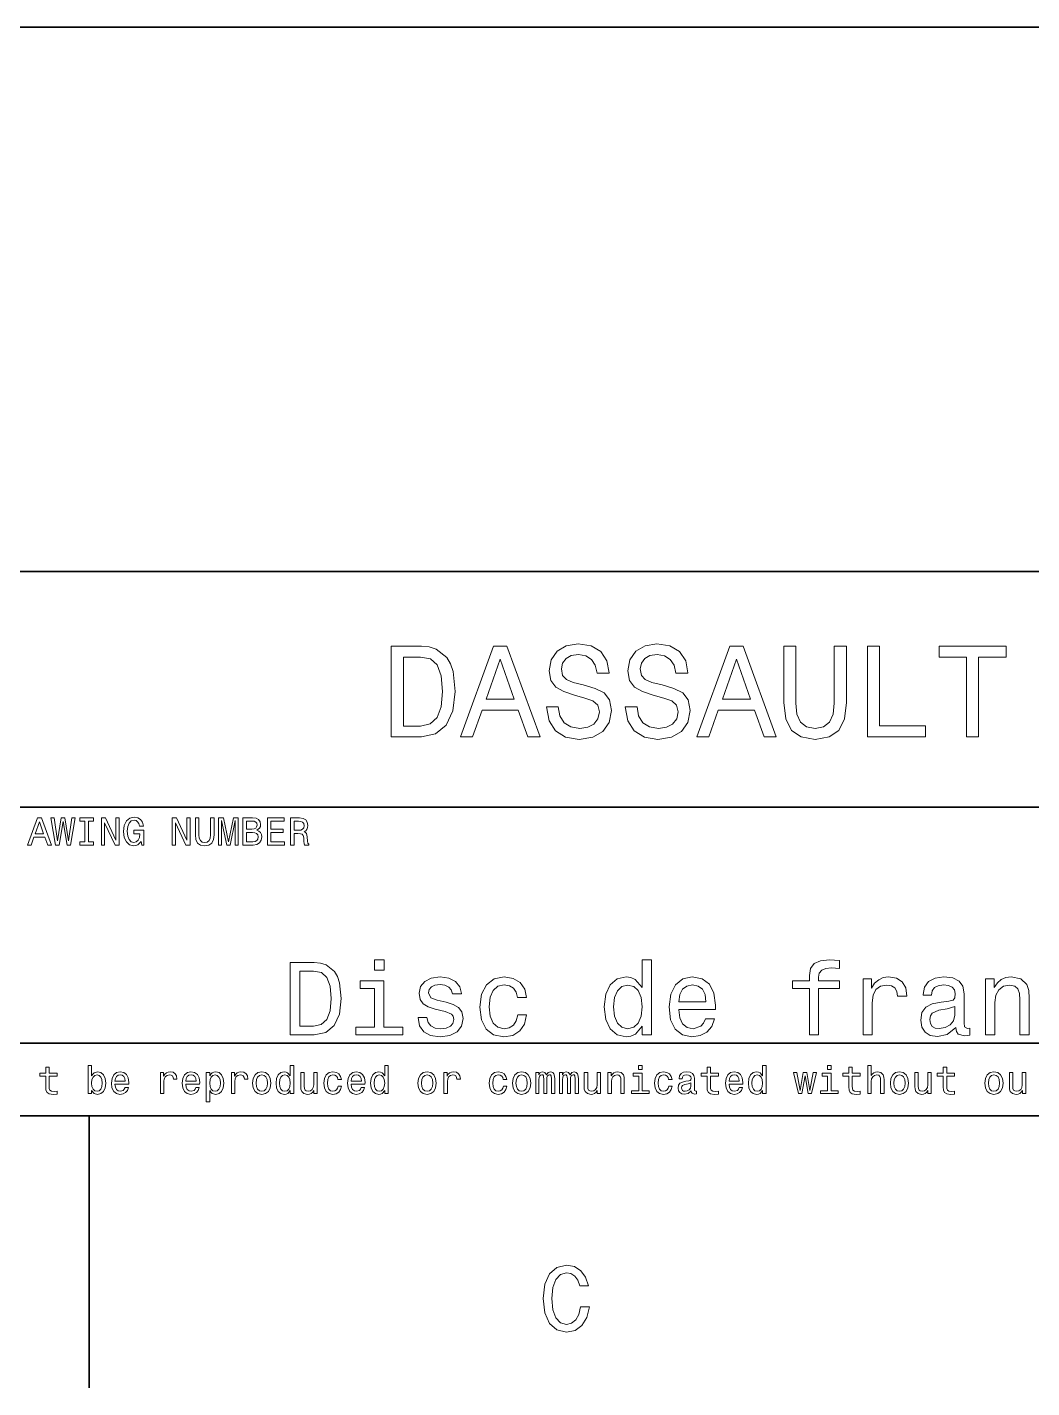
# Model space of a CAD drawing. Extents: x 0 to 841, y 0 to 594.
# Drawn here: x 679.6 to 734.9, y 5 to 80 of the extents above; entities that cross this region are included whole.
import ezdxf

# ---------------------------------------------------------------- set-up
doc = ezdxf.new("R2010")
doc.units = 0

msp = doc.modelspace()

# ---------------------------------------------------------------- linework, layer by layer
at = {"color": 7, "lineweight": 35}
for p, q in [((631, 80), (821, 80)), ((631, 50), (796, 50)), ((631, 37), (796, 37)), ((631, 24), (796, 24)), ((20, 20), (821, 20)), ((631, 20), (821, 20))]:
    msp.add_line(p, q, dxfattribs=at)
at = {"color": 7, "lineweight": 35, "ltscale": 0.375}
msp.add_line((683, 20), (683, 5), dxfattribs=at)
at = {"color": 7, "lineweight": 13}
for points in [[(701.295, 45.881), (699.631, 45.881), (699.631, 40.881), (701.295, 40.881), (702.081, 41.04), (702.664, 41.522), (703.025, 42.308), (703.154, 43.381), (703.039, 44.476), (702.895, 44.909), (702.693, 45.254), (702.11, 45.723), (701.728, 45.838)], [(703.45, 40.881), (704.112, 40.881), (704.638, 42.351), (706.634, 42.351), (707.16, 40.881), (707.837, 40.881), (706.007, 45.888), (705.272, 45.888)], [(708.839, 42.531), (708.183, 42.531), (708.327, 41.767), (708.687, 41.205), (709.242, 40.867), (709.991, 40.744), (710.733, 40.86), (711.288, 41.177), (711.641, 41.674), (711.771, 42.329), (711.663, 42.92), (711.36, 43.302), (710.87, 43.554), (710.215, 43.741), (709.653, 43.878), (709.285, 44.037), (709.076, 44.267), (709.012, 44.628), (709.076, 44.952), (709.264, 45.197), (709.552, 45.362), (709.948, 45.42), (710.352, 45.348), (710.669, 45.153), (710.878, 44.829), (710.978, 44.39), (711.634, 44.39), (711.634, 44.404), (711.519, 45.081), (711.18, 45.586), (710.647, 45.903), (709.927, 46.011), (709.278, 45.903), (708.774, 45.6), (708.45, 45.132), (708.334, 44.527), (708.428, 43.986), (708.702, 43.619), (709.134, 43.374), (709.725, 43.187), (710.308, 43.021), (710.748, 42.862), (711.014, 42.632), (711.108, 42.257), (711.022, 41.875), (710.798, 41.587), (710.46, 41.407), (710.02, 41.349), (709.53, 41.429), (709.156, 41.659), (708.918, 42.034)], [(713.176, 42.531), (712.52, 42.531), (712.664, 41.767), (713.025, 41.205), (713.579, 40.867), (714.329, 40.744), (715.071, 40.86), (715.625, 41.177), (715.978, 41.674), (716.108, 42.329), (716, 42.92), (715.697, 43.302), (715.208, 43.554), (714.552, 43.741), (713.99, 43.878), (713.622, 44.037), (713.414, 44.267), (713.349, 44.628), (713.414, 44.952), (713.601, 45.197), (713.889, 45.362), (714.285, 45.42), (714.689, 45.348), (715.006, 45.153), (715.215, 44.829), (715.316, 44.39), (715.971, 44.39), (715.971, 44.404), (715.856, 45.081), (715.517, 45.586), (714.984, 45.903), (714.264, 46.011), (713.615, 45.903), (713.111, 45.6), (712.787, 45.132), (712.672, 44.527), (712.765, 43.986), (713.039, 43.619), (713.471, 43.374), (714.062, 43.187), (714.646, 43.021), (715.085, 42.862), (715.352, 42.632), (715.445, 42.257), (715.359, 41.875), (715.135, 41.587), (714.797, 41.407), (714.357, 41.349), (713.867, 41.429), (713.493, 41.659), (713.255, 42.034)], [(716.461, 40.881), (717.124, 40.881), (717.65, 42.351), (719.646, 42.351), (720.172, 40.881), (720.849, 40.881), (719.019, 45.888), (718.284, 45.888)], [(721.267, 42.783), (721.367, 41.883), (721.684, 41.241), (722.218, 40.874), (722.989, 40.744), (723.752, 40.874), (724.285, 41.241), (724.602, 41.875), (724.71, 42.783), (724.71, 45.881), (724.04, 45.881), (724.04, 42.747), (723.976, 42.135), (723.781, 41.695), (723.45, 41.436), (722.989, 41.349), (722.513, 41.436), (722.182, 41.695), (721.987, 42.128), (721.929, 42.747), (721.929, 45.881), (721.267, 45.881)], [(725.863, 40.881), (729.076, 40.881), (729.076, 41.486), (726.526, 41.486), (726.526, 45.881), (725.863, 45.881)], [(731.331, 40.881), (731.994, 40.881), (731.994, 45.276), (733.507, 45.276), (733.507, 45.881), (729.811, 45.881), (729.811, 45.276), (731.331, 45.276)], [(701.245, 45.283), (701.793, 45.175), (702.167, 44.844), (702.391, 44.253), (702.463, 43.381), (702.383, 42.538), (702.16, 41.947), (701.778, 41.594), (701.245, 41.479), (700.301, 41.479), (700.301, 45.283)], [(704.869, 42.963), (705.64, 45.168), (706.411, 42.963)], [(717.88, 42.963), (718.651, 45.168), (719.422, 42.963)], [(679.596, 34.919), (679.795, 34.919), (679.952, 35.36), (680.551, 35.36), (680.709, 34.919), (680.912, 34.919), (680.363, 36.421), (680.143, 36.421)], [(680.022, 35.543), (680.253, 36.205), (680.484, 35.543)], [(681.146, 34.919), (681.336, 34.919), (681.552, 36.22), (681.774, 34.919), (681.956, 34.919), (682.22, 36.421), (682.047, 36.421), (681.861, 35.143), (681.647, 36.421), (681.459, 36.421), (681.249, 35.143), (681.063, 36.421), (680.886, 36.421)], [(682.756, 35.1), (682.479, 35.1), (682.479, 34.919), (683.231, 34.919), (683.231, 35.1), (682.955, 35.1), (682.955, 36.237), (683.231, 36.237), (683.231, 36.419), (682.479, 36.419), (682.479, 36.237), (682.756, 36.237)], [(683.664, 34.919), (683.843, 34.919), (683.843, 36.148), (684.418, 34.919), (684.649, 34.919), (684.649, 36.419), (684.468, 36.419), (684.468, 35.189), (683.899, 36.419), (683.664, 36.419)], [(685.853, 35.12), (685.89, 34.919), (685.998, 34.919), (685.998, 35.729), (685.451, 35.729), (685.451, 35.545), (685.788, 35.545), (685.788, 35.532), (685.762, 35.334), (685.693, 35.187), (685.587, 35.094), (685.455, 35.063), (685.308, 35.102), (685.194, 35.219), (685.12, 35.411), (685.094, 35.675), (685.118, 35.937), (685.192, 36.129), (685.308, 36.246), (685.466, 36.287), (685.574, 36.265), (685.663, 36.205), (685.728, 36.103), (685.764, 35.967), (685.978, 35.967), (685.922, 36.174), (685.816, 36.33), (685.667, 36.425), (685.479, 36.46), (685.233, 36.406), (685.047, 36.248), (684.928, 35.999), (684.887, 35.669), (684.928, 35.336), (685.047, 35.087), (685.222, 34.929), (685.442, 34.878), (685.566, 34.895), (685.676, 34.938), (685.771, 35.014)], [(687.567, 34.919), (687.746, 34.919), (687.746, 36.148), (688.321, 34.919), (688.553, 34.919), (688.553, 36.419), (688.371, 36.419), (688.371, 35.189), (687.803, 36.419), (687.567, 36.419)], [(688.844, 35.489), (688.875, 35.219), (688.97, 35.027), (689.13, 34.916), (689.361, 34.878), (689.59, 34.916), (689.75, 35.027), (689.845, 35.217), (689.878, 35.489), (689.878, 36.419), (689.677, 36.419), (689.677, 35.478), (689.657, 35.295), (689.599, 35.163), (689.499, 35.085), (689.361, 35.059), (689.218, 35.085), (689.119, 35.163), (689.061, 35.293), (689.043, 35.478), (689.043, 36.419), (688.844, 36.419)], [(690.122, 34.919), (690.288, 34.919), (690.288, 36.28), (690.569, 34.919), (690.755, 34.919), (691.034, 36.28), (691.034, 34.919), (691.202, 34.919), (691.202, 36.419), (690.939, 36.419), (690.662, 35.096), (690.388, 36.419), (690.122, 36.419)], [(692.233, 35.729), (692.385, 35.854), (692.424, 35.939), (692.437, 36.043), (692.409, 36.205), (692.324, 36.321), (692.188, 36.393), (691.998, 36.419), (691.464, 36.419), (691.464, 34.919), (692.028, 34.919), (692.229, 34.949), (692.378, 35.037), (692.471, 35.178), (692.504, 35.368), (692.484, 35.496), (692.432, 35.602), (692.348, 35.679)], [(691.957, 35.796), (691.663, 35.796), (691.663, 36.239), (691.974, 36.239), (692.091, 36.226), (692.173, 36.187), (692.223, 36.12), (692.24, 36.021), (692.22, 35.921), (692.169, 35.852), (692.08, 35.809)], [(692.811, 34.919), (693.762, 34.919), (693.762, 35.1), (693.009, 35.1), (693.009, 35.608), (693.679, 35.608), (693.679, 35.787), (693.009, 35.787), (693.009, 36.237), (693.744, 36.237), (693.744, 36.419), (692.811, 36.419)], [(694.084, 34.919), (694.285, 34.919), (694.285, 35.552), (694.49, 35.552), (694.641, 35.545), (694.736, 35.515), (694.788, 35.444), (694.81, 35.316), (694.821, 35.122), (694.834, 34.994), (694.859, 34.919), (695.086, 34.919), (695.086, 34.96), (695.037, 35.02), (695.019, 35.133), (695.004, 35.375), (694.968, 35.554), (694.918, 35.61), (694.84, 35.651), (694.927, 35.705), (694.987, 35.781), (695.026, 35.876), (695.039, 35.991), (695.009, 36.172), (694.922, 36.308), (694.78, 36.39), (694.585, 36.419), (694.084, 36.419)], [(694.529, 36.235), (694.661, 36.222), (694.754, 36.181), (694.812, 36.105), (694.831, 35.986), (694.81, 35.861), (694.751, 35.785), (694.652, 35.746), (694.516, 35.736), (694.285, 35.736), (694.285, 36.235)], [(692.004, 35.098), (691.663, 35.098), (691.663, 35.615), (691.985, 35.615), (692.121, 35.599), (692.218, 35.554), (692.277, 35.476), (692.296, 35.364), (692.277, 35.245), (692.223, 35.163), (692.132, 35.113)], [(699.245, 28.588), (698.709, 28.588), (698.709, 28.012), (699.245, 28.012)], [(713.458, 24.928), (713.458, 24.45), (713.965, 24.45), (713.965, 28.588), (713.464, 28.588), (713.464, 27.072), (713.078, 27.51), (712.841, 27.614), (712.571, 27.654), (712.081, 27.539), (711.7, 27.216), (711.452, 26.697), (711.366, 26), (711.452, 25.303), (711.7, 24.778), (712.081, 24.45), (712.571, 24.34), (712.841, 24.38), (713.084, 24.484)], [(722.669, 27.009), (722.669, 24.45), (723.176, 24.45), (723.176, 27.009), (724.329, 27.009), (724.329, 27.441), (723.176, 27.441), (723.176, 27.631), (723.216, 27.862), (723.349, 28.017), (723.573, 28.11), (723.896, 28.144), (724.329, 28.121), (724.329, 28.559), (723.781, 28.588), (723.285, 28.536), (722.939, 28.38), (722.732, 28.11), (722.669, 27.723), (722.669, 27.441), (721.741, 27.441), (721.741, 27.009)], [(695.395, 28.45), (694.063, 28.45), (694.063, 24.45), (695.395, 24.45), (696.023, 24.576), (696.49, 24.963), (696.778, 25.591), (696.882, 26.45), (696.79, 27.326), (696.674, 27.671), (696.513, 27.948), (696.046, 28.323), (695.741, 28.415)], [(695.354, 27.971), (695.793, 27.885), (696.092, 27.62), (696.271, 27.147), (696.329, 26.45), (696.265, 25.775), (696.086, 25.303), (695.781, 25.02), (695.354, 24.928), (694.599, 24.928), (694.599, 27.971)], [(699.228, 24.876), (699.228, 27.441), (697.925, 27.441), (697.925, 27.009), (698.72, 27.009), (698.72, 24.876), (697.683, 24.876), (697.683, 24.45), (700.277, 24.45), (700.277, 24.876)], [(702.663, 26.254), (702.173, 26.369), (701.81, 26.501), (701.689, 26.772), (701.723, 26.963), (701.844, 27.101), (702.04, 27.187), (702.323, 27.222), (702.594, 27.187), (702.807, 27.084), (702.945, 26.928), (703.003, 26.72), (703.499, 26.72), (703.499, 26.732), (703.412, 27.107), (703.176, 27.401), (702.807, 27.585), (702.323, 27.654), (701.833, 27.585), (701.476, 27.395), (701.251, 27.112), (701.182, 26.755), (701.233, 26.409), (701.395, 26.167), (701.66, 25.994), (702.046, 25.873), (702.611, 25.735), (702.957, 25.591), (703.049, 25.476), (703.084, 25.303), (703.032, 25.089), (702.893, 24.928), (702.669, 24.824), (702.369, 24.79), (702.052, 24.824), (701.821, 24.945), (701.666, 25.141), (701.602, 25.412), (701.112, 25.412), (701.193, 24.951), (701.429, 24.617), (701.804, 24.415), (702.323, 24.34), (702.865, 24.415), (703.262, 24.617), (703.504, 24.939), (703.591, 25.36), (703.527, 25.723), (703.349, 25.971), (703.055, 26.133)], [(706.588, 26.519), (707.089, 26.519), (706.986, 26.98), (706.738, 27.343), (706.352, 27.568), (705.85, 27.654), (705.297, 27.539), (704.876, 27.216), (704.611, 26.692), (704.519, 25.988), (704.605, 25.291), (704.865, 24.772), (705.274, 24.45), (705.833, 24.34), (706.329, 24.427), (706.715, 24.669), (706.98, 25.049), (707.095, 25.556), (706.611, 25.556), (706.524, 25.233), (706.363, 24.991), (706.133, 24.842), (705.85, 24.795), (705.499, 24.87), (705.245, 25.101), (705.089, 25.476), (705.037, 26.006), (705.089, 26.524), (705.251, 26.899), (705.51, 27.13), (705.85, 27.21), (706.15, 27.159), (706.375, 27.026), (706.524, 26.807)], [(712.657, 27.199), (712.991, 27.118), (713.245, 26.893), (713.395, 26.519), (713.452, 26), (713.395, 25.476), (713.245, 25.101), (712.991, 24.87), (712.657, 24.795), (712.34, 24.87), (712.098, 25.101), (711.937, 25.481), (711.885, 26), (711.937, 26.513), (712.098, 26.888), (712.34, 27.118)], [(715.47, 25.85), (717.499, 25.85), (717.504, 26.086), (717.412, 26.749), (717.159, 27.245), (716.755, 27.545), (716.219, 27.654), (715.695, 27.539), (715.291, 27.216), (715.032, 26.692), (714.94, 26), (715.026, 25.291), (715.285, 24.772), (715.683, 24.45), (716.202, 24.34), (716.651, 24.415), (717.02, 24.611), (717.291, 24.922), (717.447, 25.337), (716.945, 25.337), (716.841, 25.107), (716.692, 24.934), (716.265, 24.795), (715.937, 24.859), (715.689, 25.061), (715.527, 25.389), (715.47, 25.833)], [(715.47, 26.277), (715.533, 26.674), (715.689, 26.968), (715.925, 27.147), (716.236, 27.21), (716.542, 27.147), (716.778, 26.968), (716.922, 26.674), (716.974, 26.277)], [(725.625, 24.45), (726.133, 24.45), (726.133, 26.219), (726.184, 26.646), (726.34, 26.951), (726.594, 27.135), (726.934, 27.199), (727.187, 27.159), (727.378, 27.043), (727.493, 26.847), (727.533, 26.582), (728.046, 26.582), (727.977, 27.049), (727.787, 27.383), (727.47, 27.585), (727.037, 27.654), (726.744, 27.608), (726.49, 27.493), (726.265, 27.297), (726.086, 27.032), (726.086, 27.545), (725.625, 27.545)], [(730.744, 24.853), (730.744, 24.836), (730.772, 24.64), (730.859, 24.501), (731.222, 24.392), (731.504, 24.438), (731.504, 24.83), (731.383, 24.813), (731.222, 24.888), (731.193, 25.118), (731.193, 26.72), (731.124, 27.13), (730.922, 27.418), (730.571, 27.591), (730.075, 27.654), (729.591, 27.585), (729.233, 27.389), (729.009, 27.084), (728.934, 26.68), (728.934, 26.646), (729.389, 26.646), (729.429, 26.888), (729.556, 27.061), (729.764, 27.164), (730.058, 27.205), (730.34, 27.176), (730.542, 27.089), (730.663, 26.939), (730.703, 26.732), (730.68, 26.49), (730.588, 26.369), (730.357, 26.311), (729.925, 26.265), (729.429, 26.161), (729.078, 25.977), (728.87, 25.689), (728.807, 25.262), (728.865, 24.882), (729.043, 24.599), (729.331, 24.421), (729.729, 24.357), (730.265, 24.478)], [(732.375, 24.45), (732.882, 24.45), (732.882, 26.236), (732.934, 26.646), (733.101, 26.945), (733.36, 27.13), (733.706, 27.199), (733.983, 27.141), (734.156, 26.986), (734.242, 26.726), (734.271, 26.38), (734.271, 24.45), (734.778, 24.45), (734.778, 26.484), (734.755, 26.893), (734.651, 27.233), (734.311, 27.545), (733.781, 27.654), (733.487, 27.614), (733.239, 27.504), (733.026, 27.32), (732.859, 27.072), (732.859, 27.545), (732.375, 27.545)], [(730.686, 25.533), (730.617, 25.233), (730.432, 25.003), (730.156, 24.853), (729.816, 24.801), (729.597, 24.83), (729.441, 24.922), (729.343, 25.084), (729.314, 25.308), (729.337, 25.51), (729.429, 25.654), (729.798, 25.816), (730.265, 25.885), (730.686, 26.023)], [(680.601, 22.174), (680.601, 21.593), (680.614, 21.405), (680.674, 21.275), (680.795, 21.199), (681.001, 21.173), (681.225, 21.184), (681.225, 21.348), (681.061, 21.335), (680.912, 21.353), (680.832, 21.407), (680.798, 21.497), (680.791, 21.625), (680.791, 22.174), (681.225, 22.174), (681.225, 22.336), (680.791, 22.336), (680.791, 22.675), (680.601, 22.675), (680.601, 22.336), (680.272, 22.336), (680.272, 22.174)], [(683.128, 21.394), (683.268, 21.227), (683.46, 21.173), (683.642, 21.214), (683.787, 21.338), (683.878, 21.534), (683.912, 21.796), (683.878, 22.057), (683.785, 22.252), (683.642, 22.373), (683.46, 22.416), (683.27, 22.36), (683.192, 22.291), (683.128, 22.198), (683.128, 22.766), (682.937, 22.766), (682.937, 21.214), (683.128, 21.214)], [(694.071, 21.394), (694.071, 21.214), (694.261, 21.214), (694.261, 22.766), (694.073, 22.766), (694.073, 22.198), (693.928, 22.362), (693.839, 22.401), (693.738, 22.416), (693.554, 22.373), (693.411, 22.252), (693.318, 22.057), (693.286, 21.796), (693.318, 21.534), (693.411, 21.338), (693.554, 21.214), (693.738, 21.173), (693.839, 21.188), (693.93, 21.227)], [(699.275, 21.394), (699.275, 21.214), (699.465, 21.214), (699.465, 22.766), (699.277, 22.766), (699.277, 22.198), (699.133, 22.362), (699.044, 22.401), (698.942, 22.416), (698.759, 22.373), (698.616, 22.252), (698.523, 22.057), (698.491, 21.796), (698.523, 21.534), (698.616, 21.338), (698.759, 21.214), (698.942, 21.173), (699.044, 21.188), (699.135, 21.227)], [(713.463, 22.766), (713.262, 22.766), (713.262, 22.55), (713.463, 22.55)], [(717.033, 22.174), (717.033, 21.593), (717.046, 21.405), (717.107, 21.275), (717.228, 21.199), (717.433, 21.173), (717.658, 21.184), (717.658, 21.348), (717.494, 21.335), (717.344, 21.353), (717.264, 21.407), (717.23, 21.497), (717.223, 21.625), (717.223, 22.174), (717.658, 22.174), (717.658, 22.336), (717.223, 22.336), (717.223, 22.675), (717.033, 22.675), (717.033, 22.336), (716.705, 22.336), (716.705, 22.174)], [(720.094, 21.394), (720.094, 21.214), (720.284, 21.214), (720.284, 22.766), (720.096, 22.766), (720.096, 22.198), (719.951, 22.362), (719.862, 22.401), (719.761, 22.416), (719.577, 22.373), (719.434, 22.252), (719.341, 22.057), (719.309, 21.796), (719.341, 21.534), (719.434, 21.338), (719.577, 21.214), (719.761, 21.173), (719.862, 21.188), (719.953, 21.227)], [(723.872, 22.766), (723.671, 22.766), (723.671, 22.55), (723.872, 22.55)], [(724.84, 22.174), (724.84, 21.593), (724.853, 21.405), (724.914, 21.275), (725.035, 21.199), (725.24, 21.173), (725.465, 21.184), (725.465, 21.348), (725.3, 21.335), (725.151, 21.353), (725.071, 21.407), (725.037, 21.497), (725.03, 21.625), (725.03, 22.174), (725.465, 22.174), (725.465, 22.336), (725.03, 22.336), (725.03, 22.675), (724.84, 22.675), (724.84, 22.336), (724.512, 22.336), (724.512, 22.174)], [(725.886, 21.214), (726.076, 21.214), (726.076, 21.884), (726.096, 22.038), (726.159, 22.15), (726.256, 22.219), (726.385, 22.245), (726.489, 22.224), (726.554, 22.165), (726.586, 22.068), (726.597, 21.938), (726.597, 21.214), (726.787, 21.214), (726.787, 21.977), (726.779, 22.131), (726.74, 22.258), (726.612, 22.375), (726.414, 22.416), (726.305, 22.401), (726.213, 22.36), (726.135, 22.295), (726.076, 22.206), (726.076, 22.766), (725.886, 22.766)], [(730.045, 22.174), (730.045, 21.593), (730.058, 21.405), (730.118, 21.275), (730.239, 21.199), (730.445, 21.173), (730.669, 21.184), (730.669, 21.348), (730.505, 21.335), (730.356, 21.353), (730.276, 21.407), (730.241, 21.497), (730.235, 21.625), (730.235, 22.174), (730.669, 22.174), (730.669, 22.336), (730.235, 22.336), (730.235, 22.675), (730.045, 22.675), (730.045, 22.336), (729.716, 22.336), (729.716, 22.174)], [(683.718, 21.796), (683.696, 21.601), (683.638, 21.459), (683.545, 21.372), (683.428, 21.344), (683.3, 21.372), (683.207, 21.459), (683.149, 21.599), (683.13, 21.796), (683.149, 21.99), (683.207, 22.131), (683.3, 22.215), (683.428, 22.245), (683.545, 22.215), (683.638, 22.129), (683.696, 21.988)], [(684.416, 21.74), (685.177, 21.74), (685.179, 21.828), (685.144, 22.077), (685.049, 22.263), (684.898, 22.375), (684.697, 22.416), (684.5, 22.373), (684.349, 22.252), (684.251, 22.055), (684.217, 21.796), (684.249, 21.53), (684.347, 21.335), (684.496, 21.214), (684.69, 21.173), (684.859, 21.201), (684.997, 21.275), (685.099, 21.392), (685.157, 21.547), (684.969, 21.547), (684.93, 21.461), (684.874, 21.396), (684.714, 21.344), (684.591, 21.368), (684.498, 21.443), (684.437, 21.567), (684.416, 21.733)], [(684.416, 21.899), (684.439, 22.049), (684.498, 22.159), (684.586, 22.226), (684.703, 22.25), (684.818, 22.226), (684.906, 22.159), (684.96, 22.049), (684.98, 21.899)], [(686.923, 21.214), (687.113, 21.214), (687.113, 21.878), (687.133, 22.038), (687.191, 22.152), (687.286, 22.222), (687.414, 22.245), (687.509, 22.23), (687.58, 22.187), (687.623, 22.113), (687.638, 22.014), (687.831, 22.014), (687.805, 22.189), (687.733, 22.314), (687.615, 22.39), (687.452, 22.416), (687.342, 22.399), (687.247, 22.356), (687.163, 22.282), (687.096, 22.183), (687.096, 22.375), (686.923, 22.375)], [(688.319, 21.74), (689.08, 21.74), (689.082, 21.828), (689.048, 22.077), (688.952, 22.263), (688.801, 22.375), (688.6, 22.416), (688.403, 22.373), (688.252, 22.252), (688.155, 22.055), (688.12, 21.796), (688.153, 21.53), (688.25, 21.335), (688.399, 21.214), (688.594, 21.173), (688.762, 21.201), (688.901, 21.275), (689.002, 21.392), (689.06, 21.547), (688.872, 21.547), (688.834, 21.461), (688.777, 21.396), (688.617, 21.344), (688.494, 21.368), (688.401, 21.443), (688.341, 21.567), (688.319, 21.733)], [(688.319, 21.899), (688.343, 22.049), (688.401, 22.159), (688.49, 22.226), (688.607, 22.25), (688.721, 22.226), (688.81, 22.159), (688.864, 22.049), (688.883, 21.899)], [(689.633, 22.196), (689.633, 22.375), (689.443, 22.375), (689.443, 20.765), (689.633, 20.765), (689.633, 21.392), (689.7, 21.29), (689.776, 21.223), (689.966, 21.173), (690.148, 21.214), (690.29, 21.338), (690.383, 21.532), (690.418, 21.796), (690.383, 22.057), (690.29, 22.252), (690.148, 22.373), (689.966, 22.416), (689.862, 22.403), (689.774, 22.362), (689.698, 22.293)], [(689.934, 21.344), (689.806, 21.372), (689.713, 21.459), (689.655, 21.599), (689.635, 21.796), (689.655, 21.99), (689.713, 22.131), (689.806, 22.215), (689.934, 22.245), (690.05, 22.215), (690.143, 22.129), (690.202, 21.988), (690.223, 21.796), (690.202, 21.601), (690.143, 21.459), (690.05, 21.372)], [(690.826, 21.214), (691.017, 21.214), (691.017, 21.878), (691.036, 22.038), (691.094, 22.152), (691.189, 22.222), (691.317, 22.245), (691.412, 22.23), (691.483, 22.187), (691.527, 22.113), (691.542, 22.014), (691.734, 22.014), (691.708, 22.189), (691.637, 22.314), (691.518, 22.39), (691.356, 22.416), (691.246, 22.399), (691.151, 22.356), (691.066, 22.282), (690.999, 22.183), (690.999, 22.375), (690.826, 22.375)], [(692, 21.794), (692.035, 21.53), (692.134, 21.335), (692.292, 21.214), (692.504, 21.173), (692.713, 21.214), (692.871, 21.333), (692.97, 21.528), (693.007, 21.794), (692.97, 22.057), (692.871, 22.254), (692.713, 22.373), (692.504, 22.416), (692.292, 22.373), (692.134, 22.252), (692.035, 22.057)], [(692.195, 21.796), (692.214, 21.99), (692.274, 22.131), (692.372, 22.217), (692.504, 22.247), (692.633, 22.217), (692.731, 22.133), (692.791, 21.99), (692.813, 21.796), (692.791, 21.599), (692.731, 21.456), (692.633, 21.37), (692.504, 21.342), (692.372, 21.37), (692.274, 21.456), (692.214, 21.599)], [(693.77, 22.245), (693.896, 22.215), (693.991, 22.131), (694.047, 21.99), (694.068, 21.796), (694.047, 21.599), (693.991, 21.459), (693.896, 21.372), (693.77, 21.344), (693.651, 21.372), (693.56, 21.459), (693.5, 21.601), (693.481, 21.796), (693.5, 21.988), (693.56, 22.129), (693.651, 22.215)], [(695.553, 22.375), (695.363, 22.375), (695.363, 21.705), (695.341, 21.549), (695.279, 21.437), (695.182, 21.368), (695.054, 21.346), (694.952, 21.363), (694.888, 21.415), (694.851, 21.504), (694.842, 21.629), (694.842, 22.375), (694.652, 22.375), (694.652, 21.612), (694.658, 21.459), (694.7, 21.331), (694.825, 21.214), (695.026, 21.173), (695.134, 21.188), (695.227, 21.227), (695.307, 21.294), (695.372, 21.392), (695.372, 21.214), (695.553, 21.214)], [(696.699, 21.99), (696.887, 21.99), (696.848, 22.163), (696.755, 22.299), (696.61, 22.384), (696.422, 22.416), (696.215, 22.373), (696.057, 22.252), (695.957, 22.055), (695.923, 21.791), (695.955, 21.53), (696.053, 21.335), (696.206, 21.214), (696.416, 21.173), (696.602, 21.206), (696.746, 21.296), (696.846, 21.439), (696.889, 21.629), (696.707, 21.629), (696.675, 21.508), (696.615, 21.418), (696.528, 21.361), (696.422, 21.344), (696.29, 21.372), (696.195, 21.459), (696.137, 21.599), (696.117, 21.798), (696.137, 21.992), (696.197, 22.133), (696.295, 22.219), (696.422, 22.25), (696.535, 22.23), (696.619, 22.18), (696.675, 22.098)], [(697.427, 21.74), (698.188, 21.74), (698.19, 21.828), (698.156, 22.077), (698.06, 22.263), (697.909, 22.375), (697.708, 22.416), (697.511, 22.373), (697.36, 22.252), (697.263, 22.055), (697.228, 21.796), (697.261, 21.53), (697.358, 21.335), (697.507, 21.214), (697.702, 21.173), (697.87, 21.201), (698.009, 21.275), (698.11, 21.392), (698.169, 21.547), (697.981, 21.547), (697.942, 21.461), (697.885, 21.396), (697.725, 21.344), (697.602, 21.368), (697.509, 21.443), (697.449, 21.567), (697.427, 21.733)], [(697.427, 21.899), (697.451, 22.049), (697.509, 22.159), (697.598, 22.226), (697.715, 22.25), (697.829, 22.226), (697.918, 22.159), (697.972, 22.049), (697.991, 21.899)], [(698.975, 22.245), (699.1, 22.215), (699.195, 22.131), (699.251, 21.99), (699.273, 21.796), (699.251, 21.599), (699.195, 21.459), (699.1, 21.372), (698.975, 21.344), (698.856, 21.372), (698.765, 21.459), (698.705, 21.601), (698.685, 21.796), (698.705, 21.988), (698.765, 22.129), (698.856, 22.215)], [(701.108, 21.794), (701.143, 21.53), (701.242, 21.335), (701.4, 21.214), (701.612, 21.173), (701.821, 21.214), (701.979, 21.333), (702.078, 21.528), (702.115, 21.794), (702.078, 22.057), (701.979, 22.254), (701.821, 22.373), (701.612, 22.416), (701.4, 22.373), (701.242, 22.252), (701.143, 22.057)], [(701.303, 21.796), (701.322, 21.99), (701.383, 22.131), (701.48, 22.217), (701.612, 22.247), (701.741, 22.217), (701.839, 22.133), (701.899, 21.99), (701.921, 21.796), (701.899, 21.599), (701.839, 21.456), (701.741, 21.37), (701.612, 21.342), (701.48, 21.37), (701.383, 21.456), (701.322, 21.599)], [(702.537, 21.214), (702.727, 21.214), (702.727, 21.878), (702.746, 22.038), (702.805, 22.152), (702.9, 22.222), (703.027, 22.245), (703.122, 22.23), (703.194, 22.187), (703.237, 22.113), (703.252, 22.014), (703.445, 22.014), (703.419, 22.189), (703.347, 22.314), (703.228, 22.39), (703.066, 22.416), (702.956, 22.399), (702.861, 22.356), (702.777, 22.282), (702.71, 22.183), (702.71, 22.375), (702.537, 22.375)], [(705.807, 21.99), (705.995, 21.99), (705.956, 22.163), (705.863, 22.299), (705.718, 22.384), (705.53, 22.416), (705.323, 22.373), (705.165, 22.252), (705.066, 22.055), (705.031, 21.791), (705.063, 21.53), (705.161, 21.335), (705.314, 21.214), (705.524, 21.173), (705.71, 21.206), (705.854, 21.296), (705.954, 21.439), (705.997, 21.629), (705.816, 21.629), (705.783, 21.508), (705.723, 21.418), (705.636, 21.361), (705.53, 21.344), (705.398, 21.372), (705.303, 21.459), (705.245, 21.599), (705.225, 21.798), (705.245, 21.992), (705.305, 22.133), (705.403, 22.219), (705.53, 22.25), (705.643, 22.23), (705.727, 22.18), (705.783, 22.098)], [(706.313, 21.794), (706.347, 21.53), (706.447, 21.335), (706.604, 21.214), (706.816, 21.173), (707.026, 21.214), (707.184, 21.333), (707.283, 21.528), (707.32, 21.794), (707.283, 22.057), (707.184, 22.254), (707.026, 22.373), (706.816, 22.416), (706.604, 22.373), (706.447, 22.252), (706.347, 22.057)], [(706.507, 21.796), (706.527, 21.99), (706.587, 22.131), (706.684, 22.217), (706.816, 22.247), (706.946, 22.217), (707.043, 22.133), (707.104, 21.99), (707.125, 21.796), (707.104, 21.599), (707.043, 21.456), (706.946, 21.37), (706.816, 21.342), (706.684, 21.37), (706.587, 21.456), (706.527, 21.599)], [(707.594, 21.214), (707.769, 21.214), (707.769, 21.99), (707.78, 22.107), (707.813, 22.191), (707.862, 22.241), (707.927, 22.26), (707.979, 22.243), (708.014, 22.2), (708.031, 22.126), (708.037, 22.029), (708.037, 21.214), (708.202, 21.214), (708.202, 21.99), (708.213, 22.105), (708.245, 22.189), (708.297, 22.241), (708.362, 22.26), (708.414, 22.243), (708.448, 22.2), (708.47, 22.029), (708.47, 21.214), (708.645, 21.214), (708.645, 22.016), (708.634, 22.183), (708.599, 22.31), (708.53, 22.388), (708.418, 22.416), (708.286, 22.373), (708.184, 22.247), (708.104, 22.371), (707.97, 22.416), (707.847, 22.373), (707.763, 22.252), (707.763, 22.375), (707.594, 22.375)], [(708.896, 21.214), (709.071, 21.214), (709.071, 21.99), (709.081, 22.107), (709.114, 22.191), (709.164, 22.241), (709.228, 22.26), (709.28, 22.243), (709.315, 22.2), (709.332, 22.126), (709.339, 22.029), (709.339, 21.214), (709.503, 21.214), (709.503, 21.99), (709.514, 22.105), (709.546, 22.189), (709.598, 22.241), (709.663, 22.26), (709.715, 22.243), (709.749, 22.2), (709.771, 22.029), (709.771, 21.214), (709.946, 21.214), (709.946, 22.016), (709.935, 22.183), (709.901, 22.31), (709.831, 22.388), (709.719, 22.416), (709.587, 22.373), (709.486, 22.247), (709.406, 22.371), (709.272, 22.416), (709.148, 22.373), (709.064, 22.252), (709.064, 22.375), (708.896, 22.375)], [(711.167, 22.375), (710.977, 22.375), (710.977, 21.705), (710.955, 21.549), (710.893, 21.437), (710.795, 21.368), (710.668, 21.346), (710.566, 21.363), (710.501, 21.415), (710.465, 21.504), (710.456, 21.629), (710.456, 22.375), (710.266, 22.375), (710.266, 21.612), (710.272, 21.459), (710.313, 21.331), (710.439, 21.214), (710.64, 21.173), (710.748, 21.188), (710.841, 21.227), (710.921, 21.294), (710.986, 21.392), (710.986, 21.214), (711.167, 21.214)], [(711.573, 21.214), (711.764, 21.214), (711.764, 21.884), (711.783, 22.038), (711.846, 22.15), (711.943, 22.219), (712.073, 22.245), (712.177, 22.224), (712.241, 22.165), (712.274, 22.068), (712.285, 21.938), (712.285, 21.214), (712.475, 21.214), (712.475, 21.977), (712.466, 22.131), (712.427, 22.258), (712.3, 22.375), (712.101, 22.416), (711.991, 22.401), (711.898, 22.36), (711.818, 22.291), (711.755, 22.198), (711.755, 22.375), (711.573, 22.375)], [(713.456, 21.374), (713.456, 22.336), (712.968, 22.336), (712.968, 22.174), (713.266, 22.174), (713.266, 21.374), (712.877, 21.374), (712.877, 21.214), (713.849, 21.214), (713.849, 21.374)], [(714.915, 21.99), (715.103, 21.99), (715.064, 22.163), (714.971, 22.299), (714.826, 22.384), (714.638, 22.416), (714.431, 22.373), (714.273, 22.252), (714.174, 22.055), (714.139, 21.791), (714.171, 21.53), (714.269, 21.335), (714.422, 21.214), (714.632, 21.173), (714.818, 21.206), (714.963, 21.296), (715.062, 21.439), (715.105, 21.629), (714.924, 21.629), (714.891, 21.508), (714.831, 21.418), (714.744, 21.361), (714.638, 21.344), (714.506, 21.372), (714.411, 21.459), (714.353, 21.599), (714.334, 21.798), (714.353, 21.992), (714.414, 22.133), (714.511, 22.219), (714.638, 22.25), (714.751, 22.23), (714.835, 22.18), (714.891, 22.098)], [(716.166, 21.366), (716.166, 21.359), (716.177, 21.286), (716.21, 21.234), (716.346, 21.193), (716.452, 21.21), (716.452, 21.357), (716.406, 21.351), (716.346, 21.379), (716.335, 21.465), (716.335, 22.066), (716.309, 22.219), (716.233, 22.327), (716.102, 22.392), (715.916, 22.416), (715.734, 22.39), (715.6, 22.317), (715.516, 22.202), (715.488, 22.051), (715.488, 22.038), (715.659, 22.038), (715.674, 22.129), (715.721, 22.193), (715.799, 22.232), (715.909, 22.247), (716.015, 22.237), (716.091, 22.204), (716.136, 22.148), (716.151, 22.07), (716.143, 21.979), (716.108, 21.934), (716.022, 21.912), (715.859, 21.895), (715.674, 21.856), (715.542, 21.787), (715.464, 21.679), (715.44, 21.519), (715.462, 21.376), (715.529, 21.271), (715.637, 21.204), (715.786, 21.18), (715.987, 21.225)], [(716.145, 21.621), (716.119, 21.508), (716.05, 21.422), (715.946, 21.366), (715.818, 21.346), (715.736, 21.357), (715.678, 21.392), (715.641, 21.452), (715.63, 21.536), (715.639, 21.612), (715.674, 21.666), (715.812, 21.727), (715.987, 21.753), (716.145, 21.804)], [(718.246, 21.74), (719.006, 21.74), (719.009, 21.828), (718.974, 22.077), (718.879, 22.263), (718.728, 22.375), (718.527, 22.416), (718.33, 22.373), (718.179, 22.252), (718.081, 22.055), (718.047, 21.796), (718.079, 21.53), (718.177, 21.335), (718.326, 21.214), (718.52, 21.173), (718.689, 21.201), (718.827, 21.275), (718.929, 21.392), (718.987, 21.547), (718.799, 21.547), (718.76, 21.461), (718.704, 21.396), (718.544, 21.344), (718.421, 21.368), (718.328, 21.443), (718.267, 21.567), (718.246, 21.733)], [(718.246, 21.899), (718.269, 22.049), (718.328, 22.159), (718.416, 22.226), (718.533, 22.25), (718.648, 22.226), (718.736, 22.159), (718.79, 22.049), (718.81, 21.899)], [(719.793, 22.245), (719.919, 22.215), (720.014, 22.131), (720.07, 21.99), (720.091, 21.796), (720.07, 21.599), (720.014, 21.459), (719.919, 21.372), (719.793, 21.344), (719.674, 21.372), (719.584, 21.459), (719.523, 21.601), (719.504, 21.796), (719.523, 21.988), (719.584, 22.129), (719.674, 22.215)], [(722.257, 21.214), (722.43, 22.2), (722.603, 21.214), (722.785, 21.214), (723.07, 22.375), (722.886, 22.375), (722.694, 21.389), (722.523, 22.375), (722.335, 22.375), (722.164, 21.389), (721.972, 22.375), (721.79, 22.375), (722.076, 21.214)], [(723.865, 21.374), (723.865, 22.336), (723.377, 22.336), (723.377, 22.174), (723.675, 22.174), (723.675, 21.374), (723.286, 21.374), (723.286, 21.214), (724.259, 21.214), (724.259, 21.374)], [(727.131, 21.794), (727.166, 21.53), (727.265, 21.335), (727.423, 21.214), (727.635, 21.173), (727.844, 21.214), (728.002, 21.333), (728.102, 21.528), (728.138, 21.794), (728.102, 22.057), (728.002, 22.254), (727.844, 22.373), (727.635, 22.416), (727.423, 22.373), (727.265, 22.252), (727.166, 22.057)], [(727.326, 21.796), (727.345, 21.99), (727.406, 22.131), (727.503, 22.217), (727.635, 22.247), (727.764, 22.217), (727.862, 22.133), (727.922, 21.99), (727.944, 21.796), (727.922, 21.599), (727.862, 21.456), (727.764, 21.37), (727.635, 21.342), (727.503, 21.37), (727.406, 21.456), (727.345, 21.599)], [(729.383, 22.375), (729.193, 22.375), (729.193, 21.705), (729.172, 21.549), (729.109, 21.437), (729.012, 21.368), (728.884, 21.346), (728.782, 21.363), (728.718, 21.415), (728.681, 21.504), (728.672, 21.629), (728.672, 22.375), (728.482, 22.375), (728.482, 21.612), (728.489, 21.459), (728.53, 21.331), (728.655, 21.214), (728.856, 21.173), (728.964, 21.188), (729.057, 21.227), (729.137, 21.294), (729.202, 21.392), (729.202, 21.214), (729.383, 21.214)], [(732.336, 21.794), (732.37, 21.53), (732.47, 21.335), (732.628, 21.214), (732.839, 21.173), (733.049, 21.214), (733.207, 21.333), (733.306, 21.528), (733.343, 21.794), (733.306, 22.057), (733.207, 22.254), (733.049, 22.373), (732.839, 22.416), (732.628, 22.373), (732.47, 22.252), (732.37, 22.057)], [(732.53, 21.796), (732.55, 21.99), (732.61, 22.131), (732.708, 22.217), (732.839, 22.247), (732.969, 22.217), (733.066, 22.133), (733.127, 21.99), (733.148, 21.796), (733.127, 21.599), (733.066, 21.456), (732.969, 21.37), (732.839, 21.342), (732.708, 21.37), (732.61, 21.456), (732.55, 21.599)], [(734.588, 22.375), (734.398, 22.375), (734.398, 21.705), (734.376, 21.549), (734.313, 21.437), (734.216, 21.368), (734.089, 21.346), (733.987, 21.363), (733.922, 21.415), (733.885, 21.504), (733.877, 21.629), (733.877, 22.375), (733.687, 22.375), (733.687, 21.612), (733.693, 21.459), (733.734, 21.331), (733.86, 21.214), (734.061, 21.173), (734.169, 21.188), (734.262, 21.227), (734.342, 21.294), (734.406, 21.392), (734.406, 21.214), (734.588, 21.214)], [(710.067, 9.468), (709.966, 9.044), (709.8, 8.742), (709.568, 8.555), (709.295, 8.495), (708.968, 8.585), (708.71, 8.858), (708.539, 9.302), (708.483, 9.917), (708.539, 10.527), (708.705, 10.976), (708.963, 11.248), (709.295, 11.344), (709.537, 11.294), (709.744, 11.152), (709.906, 10.925), (710.017, 10.613), (710.496, 10.613), (710.344, 11.092), (710.082, 11.455), (709.724, 11.682), (709.295, 11.763), (708.761, 11.637), (708.352, 11.284), (708.09, 10.704), (707.999, 9.917), (708.09, 9.13), (708.352, 8.55), (708.761, 8.192), (709.295, 8.071), (709.764, 8.167), (710.143, 8.434), (710.41, 8.873), (710.551, 9.468)]]:
    msp.add_lwpolyline(points, close=True, dxfattribs=at)

doc.saveas('drawing.dxf')
